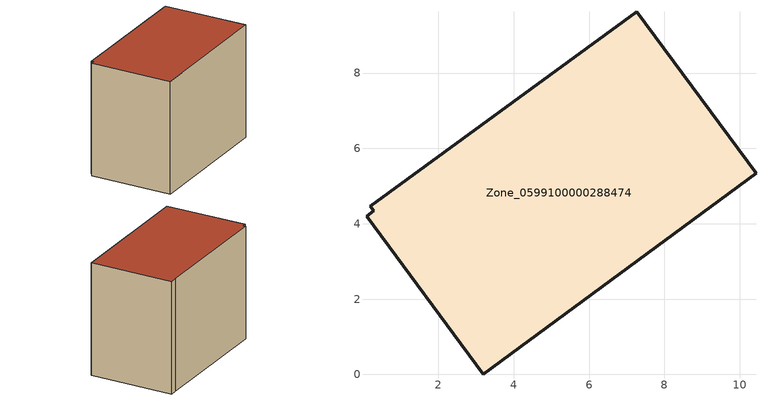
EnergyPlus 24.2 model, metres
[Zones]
Zone_0599100000288474
 floor ground (C_G): 6.92,9.37 7.26,9.63 10.43,5.34 3.19,0 0.09,4.2 0.28,4.34 0.2,4.47 z0
 wall outside (C_F): 0.09,4.2 3.19,0 10.43,5.34 7.26,9.63 6.92,9.37 0.2,4.47 0.28,4.34 0.09,4.2 z0:7.19
 roof outside (C_R): 7.26,9.63 6.92,9.37 0.2,4.47 0.28,4.34 0.09,4.2 3.19,0 10.43,5.34 z7.19
[BUILDING]
Pand.0599100000288474: North Axis=0; Terrain=City; Loads Convergence Tolerance Value=0.04; Temperature Convergence Tolerance Value=0.4; Solar Distribution=FullExterior; Maximum Number of Warmup Days=25; Minimum Number of Warmup Days=1
[Site:Location]
Rotterdam.The.Hague.AP_ZH_NLD Design_Conditions: Latitude=51.96; Longitude=4.45; Time Zone=1; Elevation=-4.5
[SITE:GROUNDTEMPERATURE:BUILDINGSURFACE]
18, 18, 18, 18, 18, 18, 18, 18, 18, 18, 18, 18
[MATERIAL] Thermal Absorptance=0.9; Solar Absorptance=0.7; Visible Absorptance=0.7
Name | Roughness | Thickness | Conductivity | Density | Specific Heat
G.TC.1975-1991 | MediumSmooth | 0.15 | 0.288461 | 540 | 1210
F.TC.1975-1991 | Rough | 0.3 | 0.230769 | 1920 | 840
R.TC.1975-1991 | MediumRough | 0.2 | 0.153846 | 1500 | 1000
[CONSTRUCTION]
C_G: G.TC.1975-1991
C_F: F.TC.1975-1991
C_R: R.TC.1975-1991
[ZONE]
Zone_0599100000288474: Type=1; Multiplier=1; Ceiling Height=Autocalculate; Volume=Autocalculate; Floor Area=autocalculate; Part of Total Floor Area=Yes
[ZONEINFILTRATION:DESIGNFLOWRATE]
Infil_Zone_0599100000288474: Zone or ZoneList or Space or SpaceList=Zone_0599100000288474; Schedule=AlwaysOn; Design Flow Rate Calculation Method=Flow/Area; Flow Rate per Floor Area=0.003; Constant Term Coefficient=1; Temperature Term Coefficient=0; Velocity Term Coefficient=0; Velocity Squared Term Coefficient=0
[HVACTEMPLATE:ZONE:IDEALLOADSAIRSYSTEM]
Zone_0599100000288474: Maximum Heating Supply Air Temperature=50; Minimum Cooling Supply Air Temperature=13; Maximum Heating Supply Air Humidity Ratio=0.0156; Minimum Cooling Supply Air Humidity Ratio=0.0077; Heating Limit=NoLimit; Cooling Limit=NoLimit; Dehumidification Control Type=ConstantSensibleHeatRatio; Cooling Sensible Heat Ratio=0.7; Dehumidification Setpoint=60; Humidification Control Type=None; Humidification Setpoint=30; Outdoor Air Method=None; Outdoor Air Flow Rate per Person=0.00944; Outdoor Air Flow Rate per Zone Floor Area=0; Outdoor Air Flow Rate per Zone=0; Demand Controlled Ventilation Type=None; Outdoor Air Economizer Type=NoEconomizer; Heat Recovery Type=None; Sensible Heat Recovery Effectiveness=0.7; Latent Heat Recovery Effectiveness=0.65
[ZONECONTROL:THERMOSTAT]
ThermostatControl_Zone_0599100000288474: Zone or ZoneList=Zone_0599100000288474; Control Type Schedule=DualSetpointControlType; Control 1=Thermostat_Zone_0599100000288474; Temperature Difference Between Cutout And Setpoint=0
[THERMOSTATSETPOINT:DUALSETPOINT]
Thermostat_Zone_0599100000288474: Heating Setpoint Temperature Schedule=HeatingSetpoint_Zone_0599100000288474; Cooling Setpoint Temperature Schedule=CoolingSetpoint_Zone_0599100000288474
[SCHEDULE:COMPACT]
HeatingSetpoint_Zone_0599100000288474: Through: 12/31, For: AllDays, Until: 24:00, 21
CoolingSetpoint_Zone_0599100000288474: Through: 12/31, For: AllDays, Until: 24:00, 24
DualSetpointControlType: Through: 12/31, For: AllDays, Until: 24:00, 4
AlwaysOn: Through: 12/31, For: AllDays, Until: 24:00, 1
